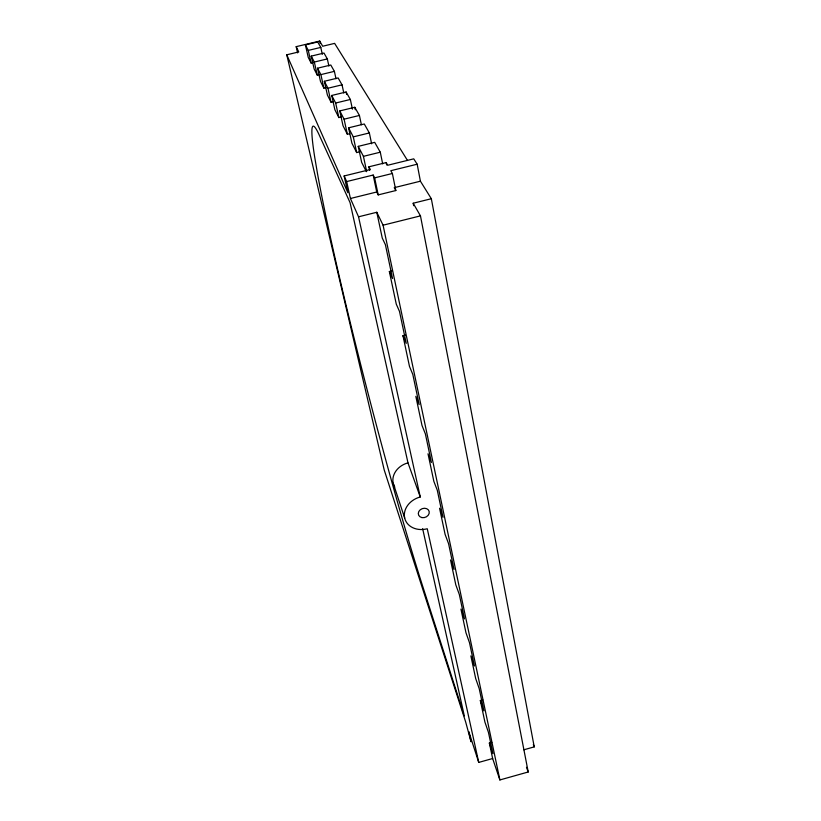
<?xml version="1.0" encoding="UTF-8"?>
<svg xmlns="http://www.w3.org/2000/svg" width="821" height="821" viewBox="0 0 821 821"><rect width="100%" height="100%" fill="white"/><g stroke="black" fill="none" stroke-linecap="round" stroke-linejoin="round"><path stroke-width="1.23" d="M407.514 160.475L334.629 43.38L322.684 46.233L319.697 41.05L296.186 46.653L298.752 51.939L286.765 54.802L384.197 469.889L465.651 721.926L471.038 741.753L468.822 731.737L478.735 762.411L492.641 758.522L489.357 743.056L491.8 742.379M523.849 749.789L534.235 746.884L431.333 198.723L420.414 181.195L417.171 164.21L413.743 158.843L387.697 165.247L386.178 162.568L368.886 166.817L369.645 170.399M492.641 758.522L499.886 779.95L528.211 771.986L420.465 215.872L413.189 203.228L431.333 198.723M489.357 743.056L492.939 753.596L488.474 732.455L484.903 722.028L480.336 700.508L482.727 699.841M480.336 700.508L483.908 710.822L479.228 688.675L475.667 678.474L470.874 655.907L474.425 665.985L469.509 642.73L465.979 632.796L460.95 609.11L464.481 618.901L459.319 594.476L455.799 584.839L450.524 559.953L454.023 569.425L448.584 543.718L445.115 534.43L439.563 508.24L443.012 517.343L437.295 490.27L433.857 481.373L428.008 453.787L431.415 462.459L425.381 433.899L422.004 425.463L415.826 396.358L419.172 404.548L412.799 374.366L409.484 366.443L402.967 335.697L405.43 335.071M402.967 335.697L406.241 343.332L399.488 311.405L396.256 304.078L389.359 271.535L391.802 270.92M368.886 166.817L370.302 169.526L344.132 175.961L346.667 181.574L350.423 198.497L358.541 216.806L376.788 212.27L383.079 225.19L499.886 779.95M383.079 225.19L420.465 215.872M346.667 181.574L373.175 175.047L374.633 177.859L378.214 194.895L395.825 190.544L392.376 173.488L390.796 170.706L417.171 164.21M374.633 177.859L392.376 173.488M350.423 198.497L376.736 191.991L378.214 194.895M420.414 181.195L394.234 187.67L395.825 190.544M366.382 171.651L361.661 162.373L358.233 146.364L374.694 142.341L380.287 152.203L382.689 163.882M371.626 143.819L369.358 132.951L364.278 123.992L348.576 127.819L351.911 143.203L356.673 152.562L360.357 151.659M358.233 146.364L363.426 156.339L380.287 152.203M349.705 133.7L347.365 134.264L343.014 125.726L339.781 110.917L354.785 107.284L359.424 115.453L361.384 124.741M352.425 109.172L350.351 99.474L346.103 91.993L331.735 95.462L334.876 109.737L338.857 117.557L341.29 116.972M339.781 110.917L344.081 119.178L359.424 115.453M348.576 127.819L353.297 136.871L369.358 132.951M333.398 101.671L331.058 102.235L327.405 95.041L324.346 81.279L338.139 77.954L342.039 84.83L343.804 93.009M335.994 78.744L334.393 71.355L330.791 65.023L317.532 68.194L320.508 81.495L323.885 88.134L326.327 87.549M324.346 81.279L327.959 88.227L342.039 84.83M331.735 95.462L335.666 103.025L350.351 99.474M319.615 74.547L317.265 75.111L314.135 68.974L311.241 56.115L323.997 53.057L327.333 58.927L328.893 66.06M311.241 56.115L314.33 62.037L327.333 58.927M322.314 54.319L320.795 47.413L317.706 41.974L305.412 44.909L308.224 57.357L311.128 63.053L313.622 62.458M317.532 68.194L320.878 74.608L334.393 71.355M305.412 44.909L308.275 50.399L320.795 47.413M389.359 271.535L392.551 278.535L385.398 244.689L382.258 238.039L376.788 212.27M286.765 54.802L347.858 192.709L344.132 175.961M533.342 744.565L534.235 746.884M526.477 767.276L528.211 771.986M422.641 528.673L464.306 715.891L423.728 589.468A268.549 13.516 75.5 0 1 317.491 173.539L314.72 157.263A268.549 13.516 75.5 0 1 320.211 137.23L350.074 202.643L407.996 462.87L420.26 496.982A19.776 16.225 -19.9 0 0 404.661 517.938A19.776 16.225 -19.9 0 0 427.259 528.755L478.735 762.411M393.197 483.22L404.681 518.061M296.186 46.653L297.613 52.893M308.275 50.399L311.128 63.053M314.33 62.037L317.265 75.111M320.878 74.608L323.885 88.134M319.697 41.05L320.252 43.554M327.959 88.227L331.058 102.235M335.666 103.025L338.857 117.557M358.541 216.806L420.26 496.982M344.081 119.178L347.365 134.264M353.297 136.871L356.673 152.562M346.103 91.993L346.616 94.374M354.785 107.284L355.308 109.757M363.426 156.339L366.659 171.507M373.175 175.047L376.736 191.991M386.178 162.568L386.66 164.959M413.189 203.228L413.671 205.691M394.747 487.027A18.883 15.763 -19.9 0 1 407.996 462.87M421.922 517.589A5.603 4.598 -19.9 0 0 429.188 511.555A5.603 4.598 -19.9 0 0 420.229 509.79A5.603 4.598 -19.9 0 0 421.922 517.589"/></g></svg>
